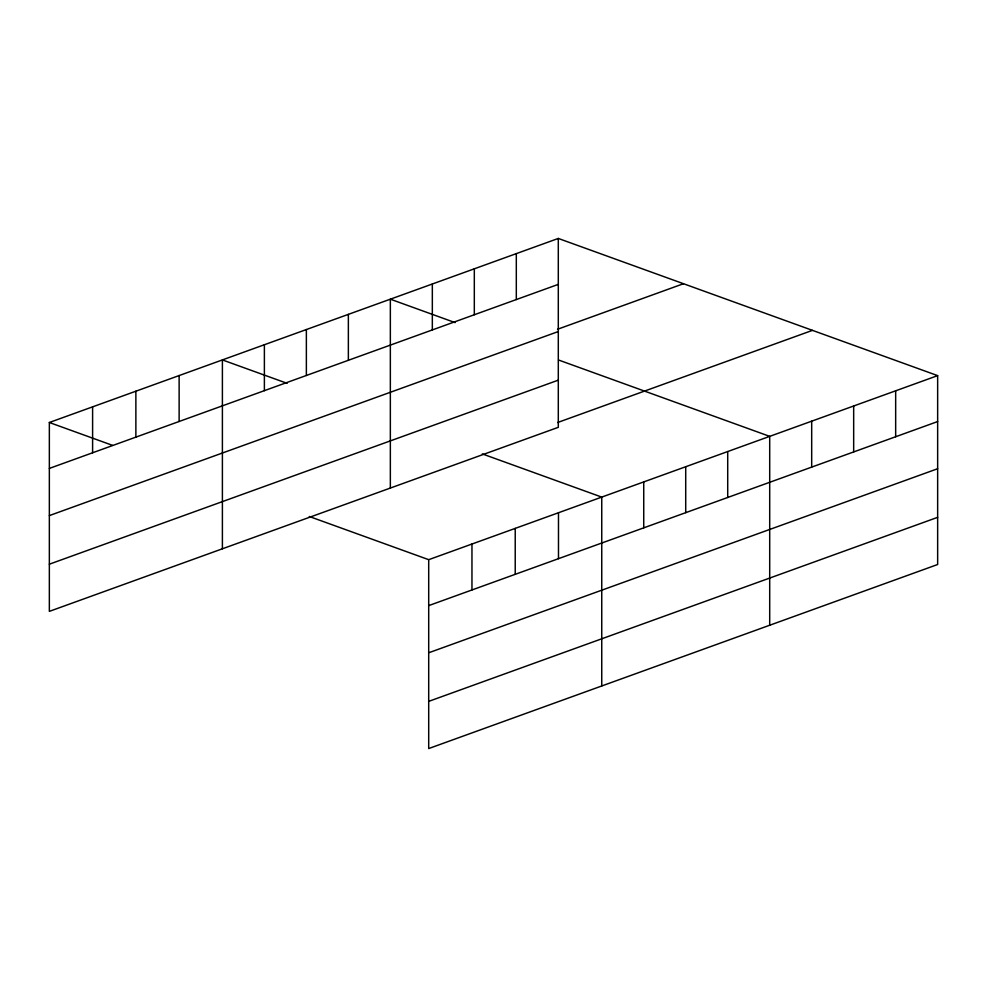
<?xml version="1.0" encoding="UTF-8"?>
<svg xmlns="http://www.w3.org/2000/svg" width="987" height="987" viewBox="0 0 987 987"><rect width="100%" height="100%" fill="white"/><g stroke="black" fill="none" stroke-linecap="round" stroke-linejoin="round"><path stroke-width="1.48" d="M428.703 652.777L428.703 559.678L937.65 375.628L937.65 564.502L428.703 748.553L428.703 652.777L937.65 468.726M558.297 238.447L558.297 427.322L49.35 611.372L49.35 422.498L558.297 238.447L937.65 375.628M49.35 468.418L558.297 284.379M557.519 329.276L683.485 283.713M49.35 515.596L558.297 331.546M49.35 564.194L558.297 380.155M557.643 422.51L812.461 330.361M428.703 605.611L937.65 421.56M428.703 701.375L937.65 517.336M455.093 322.601L390.346 299.184L390.346 488.059M558.519 359.996L769.7 436.365L769.7 625.24M287.143 383.338L222.396 359.922L222.396 548.797M482.31 453.909L601.749 497.103L601.749 685.977M49.35 422.498L112.666 445.396M309.276 516.485L428.703 559.678M895.665 390.815L895.665 436.747M853.669 406.002L853.669 451.923M811.684 421.178L811.684 467.11M727.715 451.552L727.715 497.473M685.718 466.74L685.718 512.66M643.734 481.915L643.734 527.848M558.482 512.746L558.482 558.679M516.312 253.634L516.312 299.555M515.226 528.39L515.226 574.323M474.315 268.809L474.315 314.742M471.959 544.034L471.959 589.967M432.331 283.997L432.331 329.929M348.362 314.372L348.362 360.292M306.365 329.547L306.365 375.479M264.38 344.734L264.38 390.667M179.128 375.566L179.128 421.486M135.873 391.21L135.873 437.13M92.605 406.854L92.605 452.774"/></g></svg>
